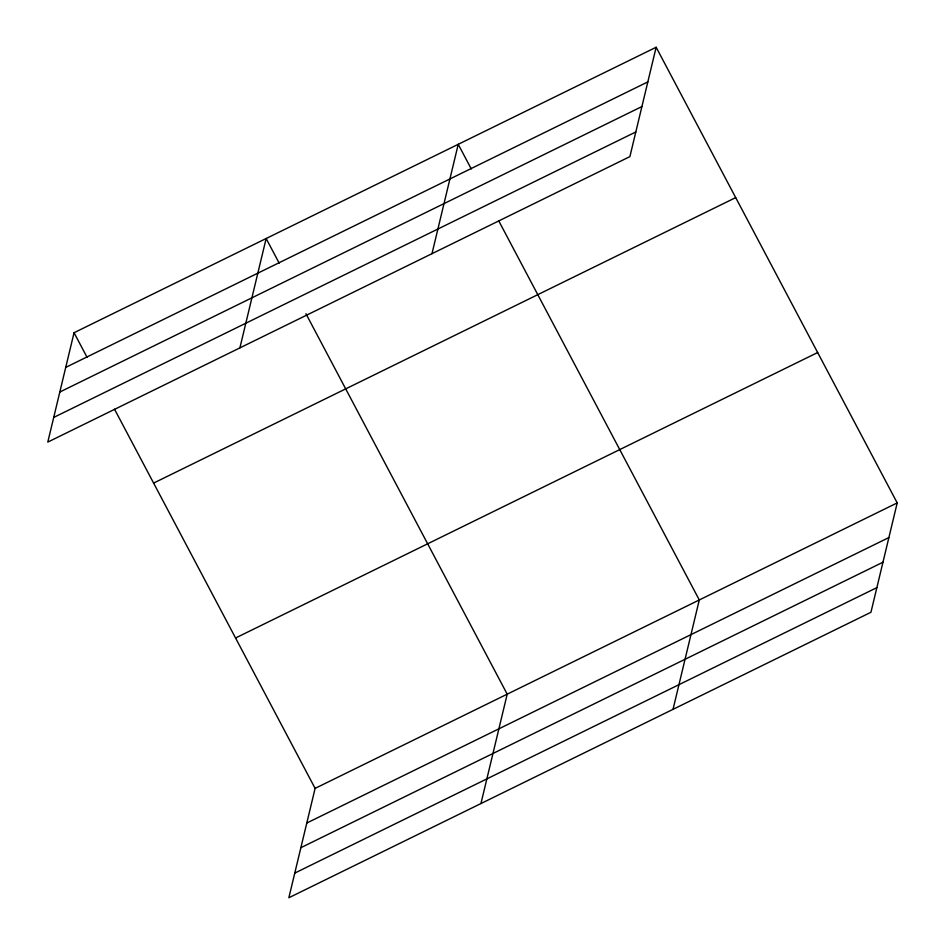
<?xml version="1.0" encoding="UTF-8"?>
<svg xmlns="http://www.w3.org/2000/svg" width="945" height="945" viewBox="0 0 945 945"><rect width="100%" height="100%" fill="white"/><g stroke="black" fill="none" stroke-linecap="round" stroke-linejoin="round"><path stroke-width="1.42" d="M74.053 332.723L47.793 442.095L629.89 156.622L656.149 47.25L74.053 332.723L87.082 357.352M239.888 347.89L266.147 238.518L279.177 263.147M431.983 253.685L458.231 144.313L471.26 168.942M114.522 409.197L315.11 788.378L288.851 897.75L870.947 612.277L897.207 502.905L656.149 47.25M480.946 803.545L507.205 694.173L305.92 313.693M673.029 709.341L699.288 599.969L498.7 220.787M65.737 367.381L647.821 81.908M59.818 392.033L641.903 106.561M53.723 417.43L635.808 131.969M153.61 483.084L735.694 197.611M235.565 638.005L817.649 352.544M315.11 788.378L897.207 502.905M306.794 823.036L888.879 537.563M300.876 847.689L882.961 562.228M294.769 873.097L876.865 587.625"/></g></svg>
